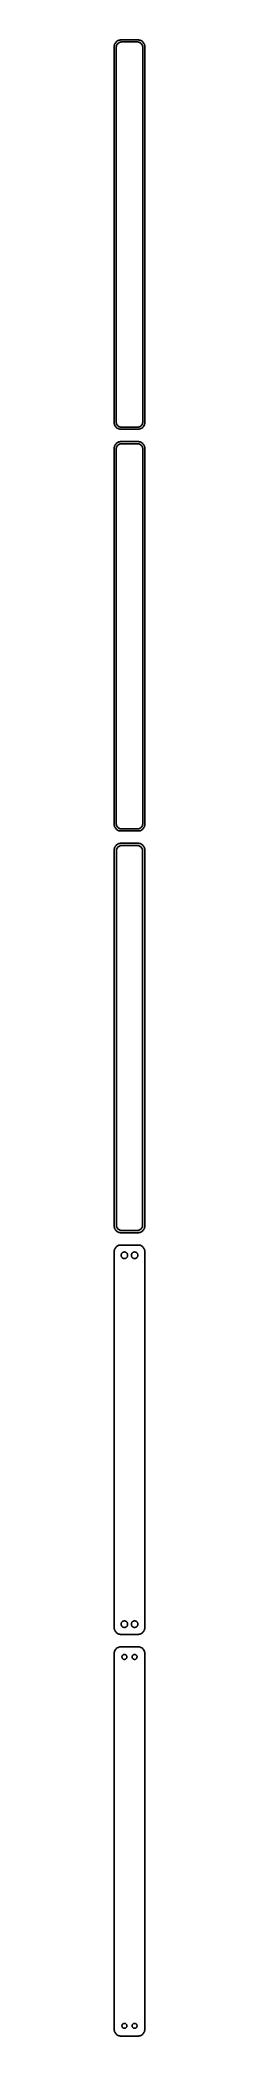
# Model space of a CAD drawing. Header units: metres. Extents: x -11 to 11, y 1034 to 2494.
import ezdxf

# ---------------------------------------------------------------- set-up
doc = ezdxf.new("R2010")
doc.units = ezdxf.units.M

msp = doc.modelspace()

# ---------------------------------------------------------------- linework, layer by layer
for p, q in [((-11.2106, 2490.13), (-11.25, 2489.5)), ((-11.25, 2489.5), (-11.25, 2214.5)), ((-11.0929, 2490.74), (-11.2106, 2490.13)), ((-10.8989, 2491.34), (-11.0929, 2490.74)), ((-10.6315, 2491.91), (-10.8989, 2491.34)), ((-10.2951, 2492.44), (-10.6315, 2491.91)), ((-9.89484, 2492.92), (-10.2951, 2492.44)), ((-9.43712, 2493.35), (-9.89484, 2492.92)), ((-9.75, 2489), (-9.71844, 2489.5)), ((-9.75, 2215), (-9.75, 2489)), ((-9.71844, 2489.5), (-9.62433, 2489.99)), ((-9.62433, 2489.99), (-9.4691, 2490.47)), ((-9.4691, 2490.47), (-9.25522, 2490.93)), ((-8.92912, 2493.72), (-9.43712, 2493.35)), ((-9.25522, 2490.93), (-8.98605, 2491.35)), ((-8.98605, 2491.35), (-8.66586, 2491.74)), ((-8.37889, 2494.02), (-8.92912, 2493.72)), ((-8.66586, 2491.74), (-8.29968, 2492.08)), ((-7.79507, 2494.26), (-8.37889, 2494.02)), ((-8.29968, 2492.08), (-7.8933, 2492.38)), ((-7.8933, 2492.38), (-7.45311, 2492.62)), ((-7.1869, 2494.41), (-7.79507, 2494.26)), ((-7.45311, 2492.62), (-6.98605, 2492.8)), ((-6.56395, 2494.49), (-7.1869, 2494.41)), ((-6.98605, 2492.8), (-6.49951, 2492.93)), ((6.56395, 2494.49), (-6.56395, 2494.49)), ((-6.49951, 2492.93), (-6.00116, 2492.99)), ((-6.00116, 2492.99), (6.00116, 2492.99)), ((6.00116, 2492.99), (6.49951, 2492.93)), ((6.49951, 2492.93), (6.98605, 2492.8)), ((7.1869, 2494.41), (6.56395, 2494.49)), ((6.98605, 2492.8), (7.45311, 2492.62)), ((7.79507, 2494.26), (7.1869, 2494.41)), ((7.45311, 2492.62), (7.8933, 2492.38)), ((8.37889, 2494.02), (7.79507, 2494.26)), ((7.8933, 2492.38), (8.29968, 2492.08)), ((8.29968, 2492.08), (8.66586, 2491.74)), ((8.92912, 2493.72), (8.37889, 2494.02)), ((8.66586, 2491.74), (8.98605, 2491.35)), ((9.43712, 2493.35), (8.92912, 2493.72)), ((8.98605, 2491.35), (9.25522, 2490.93)), ((9.25522, 2490.93), (9.4691, 2490.47)), ((9.89484, 2492.92), (9.43712, 2493.35)), ((9.4691, 2490.47), (9.62433, 2489.99)), ((9.62433, 2489.99), (9.71844, 2489.5)), ((9.71844, 2489.5), (9.75, 2489)), ((9.75, 2489), (9.75, 2215)), ((10.2951, 2492.44), (9.89484, 2492.92)), ((10.6315, 2491.91), (10.2951, 2492.44)), ((10.8989, 2491.34), (10.6315, 2491.91)), ((11.0929, 2490.74), (10.8989, 2491.34)), ((11.2106, 2490.13), (11.0929, 2490.74)), ((11.25, 2489.5), (11.2106, 2490.13)), ((11.25, 2214.5), (11.25, 2489.5)), ((-11.25, 2214.5), (-11.2106, 2213.87)), ((-11.2106, 2213.87), (-11.0929, 2213.26)), ((-11.0929, 2213.26), (-10.8989, 2212.66)), ((-10.8989, 2212.66), (-10.6315, 2212.09)), ((-10.6315, 2212.09), (-10.2951, 2211.56)), ((-10.2951, 2211.56), (-9.89484, 2211.08)), ((-9.89484, 2211.08), (-9.43712, 2210.65)), ((-9.71844, 2214.5), (-9.75, 2215)), ((-9.62433, 2214.01), (-9.71844, 2214.5)), ((-9.4691, 2213.53), (-9.62433, 2214.01)), ((-9.25522, 2213.07), (-9.4691, 2213.53)), ((-9.43712, 2210.65), (-8.92912, 2210.28)), ((-8.98605, 2212.65), (-9.25522, 2213.07)), ((-8.66586, 2212.26), (-8.98605, 2212.65)), ((-8.92912, 2210.28), (-8.37889, 2209.98)), ((-8.29968, 2211.92), (-8.66586, 2212.26)), ((-8.37889, 2209.98), (-7.79507, 2209.74)), ((-7.8933, 2211.62), (-8.29968, 2211.92)), ((-7.45311, 2211.38), (-7.8933, 2211.62)), ((-7.79507, 2209.74), (-7.1869, 2209.59)), ((-6.98605, 2211.2), (-7.45311, 2211.38)), ((-7.1869, 2209.59), (-6.56395, 2209.51)), ((-6.49951, 2211.07), (-6.98605, 2211.2)), ((-6.56395, 2209.51), (6.56395, 2209.51)), ((-6.00116, 2211.01), (-6.49951, 2211.07)), ((6.00116, 2211.01), (-6.00116, 2211.01)), ((6.49951, 2211.07), (6.00116, 2211.01)), ((6.98605, 2211.2), (6.49951, 2211.07)), ((6.56395, 2209.51), (7.1869, 2209.59)), ((7.45311, 2211.38), (6.98605, 2211.2)), ((7.1869, 2209.59), (7.79507, 2209.74)), ((7.8933, 2211.62), (7.45311, 2211.38)), ((7.79507, 2209.74), (8.37889, 2209.98)), ((8.29968, 2211.92), (7.8933, 2211.62)), ((8.66586, 2212.26), (8.29968, 2211.92)), ((8.37889, 2209.98), (8.92912, 2210.28)), ((8.98605, 2212.65), (8.66586, 2212.26)), ((8.92912, 2210.28), (9.43712, 2210.65)), ((9.25522, 2213.07), (8.98605, 2212.65)), ((9.4691, 2213.53), (9.25522, 2213.07)), ((9.43712, 2210.65), (9.89484, 2211.08)), ((9.62433, 2214.01), (9.4691, 2213.53)), ((9.71844, 2214.5), (9.62433, 2214.01)), ((9.75, 2215), (9.71844, 2214.5)), ((9.89484, 2211.08), (10.2951, 2211.56)), ((10.2951, 2211.56), (10.6315, 2212.09)), ((10.6315, 2212.09), (10.8989, 2212.66)), ((10.8989, 2212.66), (11.0929, 2213.26)), ((11.0929, 2213.26), (11.2106, 2213.87)), ((11.2106, 2213.87), (11.25, 2214.5)), ((-11.2106, 2196.13), (-11.25, 2195.5)), ((-11.25, 2195.5), (-11.25, 1920.5)), ((-11.0929, 2196.74), (-11.2106, 2196.13)), ((-10.8989, 2197.34), (-11.0929, 2196.74)), ((-10.6315, 2197.91), (-10.8989, 2197.34)), ((-10.2951, 2198.44), (-10.6315, 2197.91)), ((-9.89484, 2198.92), (-10.2951, 2198.44)), ((-9.43712, 2199.35), (-9.89484, 2198.92)), ((-9.75, 2195), (-9.71844, 2195.5)), ((-9.75, 1921), (-9.75, 2195)), ((-9.71844, 2195.5), (-9.62433, 2195.99)), ((-9.62433, 2195.99), (-9.4691, 2196.47)), ((-9.4691, 2196.47), (-9.25522, 2196.93)), ((-8.92912, 2199.72), (-9.43712, 2199.35)), ((-9.25522, 2196.93), (-8.98605, 2197.35)), ((-8.98605, 2197.35), (-8.66586, 2197.74)), ((-8.37889, 2200.02), (-8.92912, 2199.72)), ((-8.66586, 2197.74), (-8.29968, 2198.08)), ((-7.79507, 2200.26), (-8.37889, 2200.02)), ((-8.29968, 2198.08), (-7.8933, 2198.38)), ((-7.8933, 2198.38), (-7.45311, 2198.62)), ((-7.1869, 2200.41), (-7.79507, 2200.26)), ((-7.45311, 2198.62), (-6.98605, 2198.8)), ((-6.56395, 2200.49), (-7.1869, 2200.41)), ((-6.98605, 2198.8), (-6.49951, 2198.93)), ((6.56395, 2200.49), (-6.56395, 2200.49)), ((-6.49951, 2198.93), (-6.00116, 2198.99)), ((-6.00116, 2198.99), (6.00116, 2198.99)), ((6.00116, 2198.99), (6.49951, 2198.93)), ((6.49951, 2198.93), (6.98605, 2198.8)), ((7.1869, 2200.41), (6.56395, 2200.49)), ((6.98605, 2198.8), (7.45311, 2198.62)), ((7.79507, 2200.26), (7.1869, 2200.41)), ((7.45311, 2198.62), (7.8933, 2198.38)), ((8.37889, 2200.02), (7.79507, 2200.26)), ((7.8933, 2198.38), (8.29968, 2198.08)), ((8.29968, 2198.08), (8.66586, 2197.74)), ((8.92912, 2199.72), (8.37889, 2200.02)), ((8.66586, 2197.74), (8.98605, 2197.35)), ((9.43712, 2199.35), (8.92912, 2199.72)), ((8.98605, 2197.35), (9.25522, 2196.93)), ((9.25522, 2196.93), (9.4691, 2196.47)), ((9.89484, 2198.92), (9.43712, 2199.35)), ((9.4691, 2196.47), (9.62433, 2195.99)), ((9.62433, 2195.99), (9.71844, 2195.5)), ((9.71844, 2195.5), (9.75, 2195)), ((9.75, 2195), (9.75, 1921)), ((10.2951, 2198.44), (9.89484, 2198.92)), ((10.6315, 2197.91), (10.2951, 2198.44)), ((10.8989, 2197.34), (10.6315, 2197.91)), ((11.0929, 2196.74), (10.8989, 2197.34)), ((11.2106, 2196.13), (11.0929, 2196.74)), ((11.25, 2195.5), (11.2106, 2196.13)), ((11.25, 1920.5), (11.25, 2195.5)), ((-11.25, 1920.5), (-11.2106, 1919.87)), ((-11.2106, 1919.87), (-11.0929, 1919.26)), ((-11.0929, 1919.26), (-10.8989, 1918.66)), ((-10.8989, 1918.66), (-10.6315, 1918.09)), ((-10.6315, 1918.09), (-10.2951, 1917.56)), ((-10.2951, 1917.56), (-9.89484, 1917.08)), ((-9.89484, 1917.08), (-9.43712, 1916.65)), ((-9.71844, 1920.5), (-9.75, 1921)), ((-9.62433, 1920.01), (-9.71844, 1920.5)), ((-9.4691, 1919.53), (-9.62433, 1920.01)), ((-9.25522, 1919.07), (-9.4691, 1919.53)), ((-9.43712, 1916.65), (-8.92912, 1916.28)), ((-8.98605, 1918.65), (-9.25522, 1919.07)), ((-8.66586, 1918.26), (-8.98605, 1918.65)), ((-8.92912, 1916.28), (-8.37889, 1915.98)), ((-8.29968, 1917.92), (-8.66586, 1918.26)), ((-8.37889, 1915.98), (-7.79507, 1915.74)), ((-7.8933, 1917.62), (-8.29968, 1917.92)), ((-7.45311, 1917.38), (-7.8933, 1917.62)), ((-7.79507, 1915.74), (-7.1869, 1915.59)), ((-6.98605, 1917.2), (-7.45311, 1917.38)), ((-7.1869, 1915.59), (-6.56395, 1915.51)), ((-6.49951, 1917.07), (-6.98605, 1917.2)), ((-6.56395, 1915.51), (6.56395, 1915.51)), ((-6.00116, 1917.01), (-6.49951, 1917.07)), ((6.00116, 1917.01), (-6.00116, 1917.01)), ((6.49951, 1917.07), (6.00116, 1917.01)), ((6.98605, 1917.2), (6.49951, 1917.07)), ((6.56395, 1915.51), (7.1869, 1915.59)), ((7.45311, 1917.38), (6.98605, 1917.2)), ((7.1869, 1915.59), (7.79507, 1915.74)), ((7.8933, 1917.62), (7.45311, 1917.38)), ((7.79507, 1915.74), (8.37889, 1915.98)), ((8.29968, 1917.92), (7.8933, 1917.62)), ((8.66586, 1918.26), (8.29968, 1917.92)), ((8.37889, 1915.98), (8.92912, 1916.28)), ((8.98605, 1918.65), (8.66586, 1918.26)), ((8.92912, 1916.28), (9.43712, 1916.65)), ((9.25522, 1919.07), (8.98605, 1918.65)), ((9.4691, 1919.53), (9.25522, 1919.07)), ((9.43712, 1916.65), (9.89484, 1917.08)), ((9.62433, 1920.01), (9.4691, 1919.53)), ((9.71844, 1920.5), (9.62433, 1920.01)), ((9.75, 1921), (9.71844, 1920.5)), ((9.89484, 1917.08), (10.2951, 1917.56)), ((10.2951, 1917.56), (10.6315, 1918.09)), ((10.6315, 1918.09), (10.8989, 1918.66)), ((10.8989, 1918.66), (11.0929, 1919.26)), ((11.0929, 1919.26), (11.2106, 1919.87)), ((11.2106, 1919.87), (11.25, 1920.5)), ((-11.2106, 1902.13), (-11.25, 1901.5)), ((-11.25, 1901.5), (-11.25, 1626.5)), ((-11.0929, 1902.74), (-11.2106, 1902.13)), ((-10.8989, 1903.34), (-11.0929, 1902.74)), ((-10.6315, 1903.91), (-10.8989, 1903.34)), ((-10.2951, 1904.44), (-10.6315, 1903.91)), ((-9.89484, 1904.92), (-10.2951, 1904.44)), ((-9.43712, 1905.35), (-9.89484, 1904.92)), ((-9.62262, 1901), (-9.59209, 1901.49)), ((-9.62262, 1627), (-9.62262, 1901)), ((-9.59209, 1901.49), (-9.50096, 1901.96)), ((-9.50096, 1901.96), (-9.35068, 1902.43)), ((-8.92912, 1905.72), (-9.43712, 1905.35)), ((-9.35068, 1902.43), (-9.1436, 1902.87)), ((-9.1436, 1902.87), (-8.88301, 1903.28)), ((-8.37889, 1906.02), (-8.92912, 1905.72)), ((-8.88301, 1903.28), (-8.57301, 1903.65)), ((-8.57301, 1903.65), (-8.21851, 1903.98)), ((-7.79507, 1906.26), (-8.37889, 1906.02)), ((-8.21851, 1903.98), (-7.82506, 1904.27)), ((-7.82506, 1904.27), (-7.39888, 1904.5)), ((-7.1869, 1906.41), (-7.79507, 1906.26)), ((-7.39888, 1904.5), (-6.9467, 1904.68)), ((-6.56395, 1906.49), (-7.1869, 1906.41)), ((-6.9467, 1904.68), (-6.47565, 1904.8)), ((6.56395, 1906.49), (-6.56395, 1906.49)), ((-6.47565, 1904.8), (-5.99316, 1904.86)), ((-5.99316, 1904.86), (5.99316, 1904.86)), ((5.99316, 1904.86), (6.47565, 1904.8)), ((6.47565, 1904.8), (6.9467, 1904.68)), ((7.1869, 1906.41), (6.56395, 1906.49)), ((6.9467, 1904.68), (7.39888, 1904.5)), ((7.79507, 1906.26), (7.1869, 1906.41)), ((7.39888, 1904.5), (7.82506, 1904.27)), ((8.37889, 1906.02), (7.79507, 1906.26)), ((7.82506, 1904.27), (8.21851, 1903.98)), ((8.21851, 1903.98), (8.57301, 1903.65)), ((8.92912, 1905.72), (8.37889, 1906.02)), ((8.57301, 1903.65), (8.88301, 1903.28)), ((8.88301, 1903.28), (9.1436, 1902.87)), ((9.43712, 1905.35), (8.92912, 1905.72)), ((9.1436, 1902.87), (9.35068, 1902.43)), ((9.35068, 1902.43), (9.50096, 1901.96)), ((9.89484, 1904.92), (9.43712, 1905.35)), ((9.50096, 1901.96), (9.59209, 1901.49)), ((9.59209, 1901.49), (9.62262, 1901)), ((9.62262, 1901), (9.62262, 1627)), ((10.2951, 1904.44), (9.89484, 1904.92)), ((10.6315, 1903.91), (10.2951, 1904.44)), ((10.8989, 1903.34), (10.6315, 1903.91)), ((11.0929, 1902.74), (10.8989, 1903.34)), ((11.2106, 1902.13), (11.0929, 1902.74)), ((11.25, 1901.5), (11.2106, 1902.13)), ((11.25, 1626.5), (11.25, 1901.5)), ((-11.25, 1626.5), (-11.2106, 1625.87)), ((-11.2106, 1625.87), (-11.0929, 1625.26)), ((-11.0929, 1625.26), (-10.8989, 1624.66)), ((-10.8989, 1624.66), (-10.6315, 1624.09)), ((-10.6315, 1624.09), (-10.2951, 1623.56)), ((-10.2951, 1623.56), (-9.89484, 1623.08)), ((-9.89484, 1623.08), (-9.43712, 1622.65)), ((-9.59209, 1626.51), (-9.62262, 1627)), ((-9.50096, 1626.04), (-9.59209, 1626.51)), ((-9.35068, 1625.57), (-9.50096, 1626.04)), ((-9.43712, 1622.65), (-8.92912, 1622.28)), ((-9.1436, 1625.13), (-9.35068, 1625.57)), ((-8.88301, 1624.72), (-9.1436, 1625.13)), ((-8.92912, 1622.28), (-8.37889, 1621.98)), ((-8.57301, 1624.35), (-8.88301, 1624.72)), ((-8.21851, 1624.02), (-8.57301, 1624.35)), ((-8.37889, 1621.98), (-7.79507, 1621.74)), ((-7.82506, 1623.73), (-8.21851, 1624.02)), ((-7.39888, 1623.5), (-7.82506, 1623.73)), ((-7.79507, 1621.74), (-7.1869, 1621.59)), ((-6.9467, 1623.32), (-7.39888, 1623.5)), ((-6.47565, 1623.2), (-6.9467, 1623.32)), ((-5.99316, 1623.14), (-6.47565, 1623.2)), ((5.99316, 1623.14), (-5.99316, 1623.14)), ((6.47565, 1623.2), (5.99316, 1623.14)), ((6.9467, 1623.32), (6.47565, 1623.2)), ((7.39888, 1623.5), (6.9467, 1623.32)), ((7.1869, 1621.59), (7.79507, 1621.74)), ((7.82506, 1623.73), (7.39888, 1623.5)), ((7.79507, 1621.74), (8.37889, 1621.98)), ((8.21851, 1624.02), (7.82506, 1623.73)), ((8.57301, 1624.35), (8.21851, 1624.02)), ((8.37889, 1621.98), (8.92912, 1622.28)), ((8.88301, 1624.72), (8.57301, 1624.35)), ((9.1436, 1625.13), (8.88301, 1624.72)), ((8.92912, 1622.28), (9.43712, 1622.65)), ((9.35068, 1625.57), (9.1436, 1625.13)), ((9.50096, 1626.04), (9.35068, 1625.57)), ((9.43712, 1622.65), (9.89484, 1623.08)), ((9.59209, 1626.51), (9.50096, 1626.04)), ((9.62262, 1627), (9.59209, 1626.51)), ((9.89484, 1623.08), (10.2951, 1623.56)), ((10.2951, 1623.56), (10.6315, 1624.09)), ((10.6315, 1624.09), (10.8989, 1624.66)), ((10.8989, 1624.66), (11.0929, 1625.26)), ((11.0929, 1625.26), (11.2106, 1625.87)), ((11.2106, 1625.87), (11.25, 1626.5)), ((-11.2106, 1608.13), (-11.25, 1607.5)), ((-11.25, 1607.5), (-11.25, 1332.5)), ((-11.0929, 1608.74), (-11.2106, 1608.13)), ((-10.8989, 1609.34), (-11.0929, 1608.74)), ((-10.6315, 1609.91), (-10.8989, 1609.34)), ((-10.2951, 1610.44), (-10.6315, 1609.91)), ((-9.89484, 1610.92), (-10.2951, 1610.44)), ((-9.43712, 1611.35), (-9.89484, 1610.92)), ((-8.92912, 1611.72), (-9.43712, 1611.35)), ((-8.37889, 1612.02), (-8.92912, 1611.72)), ((-7.79507, 1612.26), (-8.37889, 1612.02)), ((-7.1869, 1612.41), (-7.79507, 1612.26)), ((-7.1869, 1621.59), (-6.56395, 1621.51)), ((-6.56395, 1612.49), (-7.1869, 1612.41)), ((-6.56395, 1621.51), (6.56395, 1621.51)), ((6.56395, 1612.49), (-6.56395, 1612.49)), ((-5.03598, 1607.03), (-4.77187, 1607.17)), ((-4.77187, 1607.17), (-4.49164, 1607.28)), ((-4.49164, 1607.28), (-4.19971, 1607.36)), ((-4.19971, 1607.36), (-3.9007, 1607.4)), ((-3.9007, 1607.4), (-3.59929, 1607.4)), ((-3.59929, 1607.4), (-3.30028, 1607.36)), ((-3.30028, 1607.36), (-3.00835, 1607.28)), ((-3.00835, 1607.28), (-2.72812, 1607.17)), ((-2.72812, 1607.17), (-2.464, 1607.03)), ((2.464, 1607.03), (2.72812, 1607.17)), ((2.72812, 1607.17), (3.00835, 1607.28)), ((3.00835, 1607.28), (3.30028, 1607.36)), ((3.30028, 1607.36), (3.59929, 1607.4)), ((3.59929, 1607.4), (3.9007, 1607.4)), ((3.9007, 1607.4), (4.19971, 1607.36)), ((4.19971, 1607.36), (4.49164, 1607.28)), ((4.49164, 1607.28), (4.77187, 1607.17)), ((4.77187, 1607.17), (5.03598, 1607.03)), ((6.56395, 1621.51), (7.1869, 1621.59)), ((7.1869, 1612.41), (6.56395, 1612.49)), ((7.79507, 1612.26), (7.1869, 1612.41)), ((8.37889, 1612.02), (7.79507, 1612.26)), ((8.92912, 1611.72), (8.37889, 1612.02)), ((9.43712, 1611.35), (8.92912, 1611.72)), ((9.89484, 1610.92), (9.43712, 1611.35)), ((10.2951, 1610.44), (9.89484, 1610.92)), ((10.6315, 1609.91), (10.2951, 1610.44)), ((10.8989, 1609.34), (10.6315, 1609.91)), ((11.0929, 1608.74), (10.8989, 1609.34)), ((11.2106, 1608.13), (11.0929, 1608.74)), ((11.25, 1607.5), (11.2106, 1608.13)), ((11.25, 1332.5), (11.25, 1607.5)), ((-6.14999, 1605), (-6.13107, 1605.3)), ((-6.13107, 1604.7), (-6.14999, 1605)), ((-6.13107, 1605.3), (-6.07458, 1605.6)), ((-6.07458, 1604.4), (-6.13107, 1604.7)), ((-6.07458, 1605.6), (-5.98146, 1605.88)), ((-5.98146, 1604.12), (-6.07458, 1604.4)), ((-5.98146, 1605.88), (-5.85313, 1606.16)), ((-5.85313, 1603.84), (-5.98146, 1604.12)), ((-5.85313, 1606.16), (-5.69164, 1606.41)), ((-5.69164, 1603.59), (-5.85313, 1603.84)), ((-5.69164, 1606.41), (-5.49951, 1606.64)), ((-5.49951, 1603.36), (-5.69164, 1603.59)), ((-5.49951, 1606.64), (-5.27982, 1606.85)), ((-5.27982, 1603.15), (-5.49951, 1603.36)), ((-5.27982, 1606.85), (-5.03598, 1607.03)), ((-5.03598, 1602.97), (-5.27982, 1603.15)), ((-4.77187, 1602.83), (-5.03598, 1602.97)), ((-4.49164, 1602.72), (-4.77187, 1602.83)), ((-4.19971, 1602.64), (-4.49164, 1602.72)), ((-3.9007, 1602.6), (-4.19971, 1602.64)), ((-3.59929, 1602.6), (-3.9007, 1602.6)), ((-3.30028, 1602.64), (-3.59929, 1602.6)), ((-3.00835, 1602.72), (-3.30028, 1602.64)), ((-2.72812, 1602.83), (-3.00835, 1602.72)), ((-2.464, 1602.97), (-2.72812, 1602.83)), ((-2.464, 1607.03), (-2.22017, 1606.85)), ((-2.22017, 1603.15), (-2.464, 1602.97)), ((-2.22017, 1606.85), (-2.00047, 1606.64)), ((-2.00047, 1603.36), (-2.22017, 1603.15)), ((-2.00047, 1606.64), (-1.80835, 1606.41)), ((-1.80835, 1603.59), (-2.00047, 1603.36)), ((-1.80835, 1606.41), (-1.64685, 1606.16)), ((-1.64685, 1603.84), (-1.80835, 1603.59)), ((-1.64685, 1606.16), (-1.51852, 1605.88)), ((-1.51852, 1604.12), (-1.64685, 1603.84)), ((-1.51852, 1605.88), (-1.4254, 1605.6)), ((-1.4254, 1604.4), (-1.51852, 1604.12)), ((-1.4254, 1605.6), (-1.36891, 1605.3)), ((-1.36891, 1604.7), (-1.4254, 1604.4)), ((-1.36891, 1605.3), (-1.34999, 1605)), ((-1.34999, 1605), (-1.36891, 1604.7)), ((1.34999, 1605), (1.36891, 1605.3)), ((1.36891, 1604.7), (1.34999, 1605)), ((1.36891, 1605.3), (1.4254, 1605.6)), ((1.4254, 1604.4), (1.36891, 1604.7)), ((1.4254, 1605.6), (1.51852, 1605.88)), ((1.51852, 1604.12), (1.4254, 1604.4)), ((1.51852, 1605.88), (1.64685, 1606.16)), ((1.64685, 1603.84), (1.51852, 1604.12)), ((1.64685, 1606.16), (1.80835, 1606.41)), ((1.80835, 1603.59), (1.64685, 1603.84)), ((1.80835, 1606.41), (2.00047, 1606.64)), ((2.00047, 1603.36), (1.80835, 1603.59)), ((2.00047, 1606.64), (2.22017, 1606.85)), ((2.22017, 1603.15), (2.00047, 1603.36)), ((2.22017, 1606.85), (2.464, 1607.03)), ((2.464, 1602.97), (2.22017, 1603.15)), ((2.72812, 1602.83), (2.464, 1602.97)), ((3.00835, 1602.72), (2.72812, 1602.83)), ((3.30028, 1602.64), (3.00835, 1602.72)), ((3.59929, 1602.6), (3.30028, 1602.64)), ((3.9007, 1602.6), (3.59929, 1602.6)), ((4.19971, 1602.64), (3.9007, 1602.6)), ((4.49164, 1602.72), (4.19971, 1602.64)), ((4.77187, 1602.83), (4.49164, 1602.72)), ((5.03598, 1602.97), (4.77187, 1602.83)), ((5.03598, 1607.03), (5.27982, 1606.85)), ((5.27982, 1603.15), (5.03598, 1602.97)), ((5.27982, 1606.85), (5.49951, 1606.64)), ((5.49951, 1603.36), (5.27982, 1603.15)), ((5.49951, 1606.64), (5.69164, 1606.41)), ((5.69164, 1603.59), (5.49951, 1603.36)), ((5.69164, 1606.41), (5.85313, 1606.16)), ((5.85313, 1603.84), (5.69164, 1603.59)), ((5.85313, 1606.16), (5.98146, 1605.88)), ((5.98146, 1604.12), (5.85313, 1603.84)), ((5.98146, 1605.88), (6.07458, 1605.6)), ((6.07458, 1604.4), (5.98146, 1604.12)), ((6.07458, 1605.6), (6.13107, 1605.3)), ((6.13107, 1604.7), (6.07458, 1604.4)), ((6.13107, 1605.3), (6.14999, 1605)), ((6.14999, 1605), (6.13107, 1604.7)), ((-11.25, 1332.5), (-11.2106, 1331.87)), ((-11.2106, 1331.87), (-11.0929, 1331.26)), ((-11.0929, 1331.26), (-10.8989, 1330.66)), ((-10.8989, 1330.66), (-10.6315, 1330.09)), ((-10.6315, 1330.09), (-10.2951, 1329.56)), ((-10.2951, 1329.56), (-9.89484, 1329.08)), ((-6.14999, 1335), (-6.13107, 1335.3)), ((-6.13107, 1334.7), (-6.14999, 1335)), ((-6.13107, 1335.3), (-6.07458, 1335.6)), ((-6.07458, 1334.4), (-6.13107, 1334.7)), ((-6.07458, 1335.6), (-5.98146, 1335.88)), ((-5.98146, 1334.12), (-6.07458, 1334.4)), ((-5.98146, 1335.88), (-5.85313, 1336.16)), ((-5.85313, 1333.84), (-5.98146, 1334.12)), ((-5.85313, 1336.16), (-5.69164, 1336.41)), ((-5.69164, 1333.59), (-5.85313, 1333.84)), ((-5.69164, 1336.41), (-5.49951, 1336.64)), ((-5.49951, 1333.36), (-5.69164, 1333.59)), ((-5.49951, 1336.64), (-5.27982, 1336.85)), ((-5.27982, 1333.15), (-5.49951, 1333.36)), ((-5.27982, 1336.85), (-5.03598, 1337.03)), ((-5.03598, 1332.97), (-5.27982, 1333.15)), ((-5.03598, 1337.03), (-4.77187, 1337.17)), ((-4.77187, 1332.83), (-5.03598, 1332.97)), ((-4.77187, 1337.17), (-4.49164, 1337.28)), ((-4.49164, 1332.72), (-4.77187, 1332.83)), ((-4.49164, 1337.28), (-4.19971, 1337.36)), ((-4.19971, 1332.64), (-4.49164, 1332.72)), ((-4.19971, 1337.36), (-3.9007, 1337.4)), ((-3.9007, 1332.6), (-4.19971, 1332.64)), ((-3.9007, 1337.4), (-3.59929, 1337.4)), ((-3.59929, 1332.6), (-3.9007, 1332.6)), ((-3.59929, 1337.4), (-3.30028, 1337.36)), ((-3.30028, 1332.64), (-3.59929, 1332.6)), ((-3.30028, 1337.36), (-3.00835, 1337.28)), ((-3.00835, 1332.72), (-3.30028, 1332.64)), ((-3.00835, 1337.28), (-2.72812, 1337.17)), ((-2.72812, 1332.83), (-3.00835, 1332.72)), ((-2.72812, 1337.17), (-2.464, 1337.03)), ((-2.464, 1332.97), (-2.72812, 1332.83)), ((-2.464, 1337.03), (-2.22017, 1336.85)), ((-2.22017, 1333.15), (-2.464, 1332.97)), ((-2.22017, 1336.85), (-2.00047, 1336.64)), ((-2.00047, 1333.36), (-2.22017, 1333.15)), ((-2.00047, 1336.64), (-1.80835, 1336.41)), ((-1.80835, 1333.59), (-2.00047, 1333.36)), ((-1.80835, 1336.41), (-1.64685, 1336.16)), ((-1.64685, 1333.84), (-1.80835, 1333.59)), ((-1.64685, 1336.16), (-1.51852, 1335.88)), ((-1.51852, 1334.12), (-1.64685, 1333.84)), ((-1.51852, 1335.88), (-1.4254, 1335.6)), ((-1.4254, 1334.4), (-1.51852, 1334.12)), ((-1.4254, 1335.6), (-1.36891, 1335.3)), ((-1.36891, 1334.7), (-1.4254, 1334.4)), ((-1.36891, 1335.3), (-1.34999, 1335)), ((-1.34999, 1335), (-1.36891, 1334.7)), ((1.34999, 1335), (1.36891, 1335.3)), ((1.36891, 1334.7), (1.34999, 1335)), ((1.36891, 1335.3), (1.4254, 1335.6)), ((1.4254, 1334.4), (1.36891, 1334.7)), ((1.4254, 1335.6), (1.51852, 1335.88)), ((1.51852, 1334.12), (1.4254, 1334.4)), ((1.51852, 1335.88), (1.64685, 1336.16)), ((1.64685, 1333.84), (1.51852, 1334.12)), ((1.64685, 1336.16), (1.80835, 1336.41)), ((1.80835, 1333.59), (1.64685, 1333.84)), ((1.80835, 1336.41), (2.00047, 1336.64)), ((2.00047, 1333.36), (1.80835, 1333.59)), ((2.00047, 1336.64), (2.22017, 1336.85)), ((2.22017, 1333.15), (2.00047, 1333.36)), ((2.22017, 1336.85), (2.464, 1337.03)), ((2.464, 1332.97), (2.22017, 1333.15)), ((2.464, 1337.03), (2.72812, 1337.17)), ((2.72812, 1332.83), (2.464, 1332.97)), ((2.72812, 1337.17), (3.00835, 1337.28)), ((3.00835, 1332.72), (2.72812, 1332.83)), ((3.00835, 1337.28), (3.30028, 1337.36)), ((3.30028, 1332.64), (3.00835, 1332.72)), ((3.30028, 1337.36), (3.59929, 1337.4)), ((3.59929, 1332.6), (3.30028, 1332.64)), ((3.59929, 1337.4), (3.9007, 1337.4)), ((3.9007, 1332.6), (3.59929, 1332.6)), ((3.9007, 1337.4), (4.19971, 1337.36)), ((4.19971, 1332.64), (3.9007, 1332.6)), ((4.19971, 1337.36), (4.49164, 1337.28)), ((4.49164, 1332.72), (4.19971, 1332.64)), ((4.49164, 1337.28), (4.77187, 1337.17)), ((4.77187, 1332.83), (4.49164, 1332.72)), ((4.77187, 1337.17), (5.03598, 1337.03)), ((5.03598, 1332.97), (4.77187, 1332.83)), ((5.03598, 1337.03), (5.27982, 1336.85)), ((5.27982, 1333.15), (5.03598, 1332.97)), ((5.27982, 1336.85), (5.49951, 1336.64)), ((5.49951, 1333.36), (5.27982, 1333.15)), ((5.49951, 1336.64), (5.69164, 1336.41)), ((5.69164, 1333.59), (5.49951, 1333.36)), ((5.69164, 1336.41), (5.85313, 1336.16)), ((5.85313, 1333.84), (5.69164, 1333.59)), ((5.85313, 1336.16), (5.98146, 1335.88)), ((5.98146, 1334.12), (5.85313, 1333.84)), ((5.98146, 1335.88), (6.07458, 1335.6)), ((6.07458, 1334.4), (5.98146, 1334.12)), ((6.07458, 1335.6), (6.13107, 1335.3)), ((6.13107, 1334.7), (6.07458, 1334.4)), ((6.13107, 1335.3), (6.14999, 1335)), ((6.14999, 1335), (6.13107, 1334.7)), ((9.89484, 1329.08), (10.2951, 1329.56)), ((10.2951, 1329.56), (10.6315, 1330.09)), ((10.6315, 1330.09), (10.8989, 1330.66)), ((10.8989, 1330.66), (11.0929, 1331.26)), ((11.0929, 1331.26), (11.2106, 1331.87)), ((11.2106, 1331.87), (11.25, 1332.5)), ((-10.8989, 1315.34), (-11.0929, 1314.74)), ((-10.6315, 1315.91), (-10.8989, 1315.34)), ((-10.2951, 1316.44), (-10.6315, 1315.91)), ((-9.89484, 1316.92), (-10.2951, 1316.44)), ((-9.89484, 1329.08), (-9.43712, 1328.65)), ((-9.43712, 1317.35), (-9.89484, 1316.92)), ((-9.43712, 1328.65), (-8.92912, 1328.28)), ((-8.92912, 1317.72), (-9.43712, 1317.35)), ((-8.92912, 1328.28), (-8.37889, 1327.98)), ((-8.37889, 1318.02), (-8.92912, 1317.72)), ((-8.37889, 1327.98), (-7.79507, 1327.74)), ((-7.79507, 1318.26), (-8.37889, 1318.02)), ((-7.79507, 1327.74), (-7.1869, 1327.59)), ((-7.1869, 1318.41), (-7.79507, 1318.26)), ((-7.1869, 1327.59), (-6.56395, 1327.51)), ((-6.56395, 1318.49), (-7.1869, 1318.41)), ((-6.56395, 1327.51), (6.56395, 1327.51)), ((6.56395, 1318.49), (-6.56395, 1318.49)), ((6.56395, 1327.51), (7.1869, 1327.59)), ((7.1869, 1318.41), (6.56395, 1318.49)), ((7.1869, 1327.59), (7.79507, 1327.74)), ((7.79507, 1318.26), (7.1869, 1318.41)), ((7.79507, 1327.74), (8.37889, 1327.98)), ((8.37889, 1318.02), (7.79507, 1318.26)), ((8.37889, 1327.98), (8.92912, 1328.28)), ((8.92912, 1317.72), (8.37889, 1318.02)), ((8.92912, 1328.28), (9.43712, 1328.65)), ((9.43712, 1317.35), (8.92912, 1317.72)), ((9.43712, 1328.65), (9.89484, 1329.08)), ((9.89484, 1316.92), (9.43712, 1317.35)), ((10.2951, 1316.44), (9.89484, 1316.92)), ((10.6315, 1315.91), (10.2951, 1316.44)), ((10.8989, 1315.34), (10.6315, 1315.91)), ((11.0929, 1314.74), (10.8989, 1315.34)), ((-11.2106, 1314.13), (-11.25, 1313.5)), ((-11.25, 1313.5), (-11.25, 1038.5)), ((-11.0929, 1314.74), (-11.2106, 1314.13)), ((-5.54999, 1311), (-5.5358, 1311.23)), ((-5.5358, 1310.77), (-5.54999, 1311)), ((-5.5358, 1311.23), (-5.49344, 1311.45)), ((-5.49344, 1310.55), (-5.5358, 1310.77)), ((-5.49344, 1311.45), (-5.42358, 1311.66)), ((-5.42358, 1310.34), (-5.49344, 1310.55)), ((-5.42358, 1311.66), (-5.32735, 1311.87)), ((-5.32735, 1310.13), (-5.42358, 1310.34)), ((-5.32735, 1311.87), (-5.20622, 1312.06)), ((-5.20622, 1309.94), (-5.32735, 1310.13)), ((-5.20622, 1312.06), (-5.06213, 1312.23)), ((-5.06213, 1309.77), (-5.20622, 1309.94)), ((-5.06213, 1312.23), (-4.89735, 1312.39)), ((-4.89735, 1309.61), (-5.06213, 1309.77)), ((-4.89735, 1312.39), (-4.71448, 1312.52)), ((-4.71448, 1309.48), (-4.89735, 1309.61)), ((-4.71448, 1312.52), (-4.51639, 1312.63)), ((-4.51639, 1309.37), (-4.71448, 1309.48)), ((-4.51639, 1312.63), (-4.30623, 1312.71)), ((-4.30623, 1309.29), (-4.51639, 1309.37)), ((-4.30623, 1312.71), (-4.08728, 1312.77)), ((-4.08728, 1309.23), (-4.30623, 1309.29)), ((-4.08728, 1312.77), (-3.86302, 1312.8)), ((-3.86302, 1309.2), (-4.08728, 1309.23)), ((-3.86302, 1312.8), (-3.63696, 1312.8)), ((-3.63696, 1309.2), (-3.86302, 1309.2)), ((-3.63696, 1312.8), (-3.4127, 1312.77)), ((-3.4127, 1309.23), (-3.63696, 1309.2)), ((-3.4127, 1312.77), (-3.19376, 1312.71)), ((-3.19376, 1309.29), (-3.4127, 1309.23)), ((-3.19376, 1312.71), (-2.9836, 1312.63)), ((-2.9836, 1309.37), (-3.19376, 1309.29)), ((-2.9836, 1312.63), (-2.78551, 1312.52)), ((-2.78551, 1309.48), (-2.9836, 1309.37)), ((-2.78551, 1312.52), (-2.60263, 1312.39)), ((-2.60263, 1309.61), (-2.78551, 1309.48)), ((-2.60263, 1312.39), (-2.43785, 1312.23)), ((-2.43785, 1309.77), (-2.60263, 1309.61)), ((-2.43785, 1312.23), (-2.29376, 1312.06)), ((-2.29376, 1309.94), (-2.43785, 1309.77)), ((-2.29376, 1312.06), (-2.17264, 1311.87)), ((-2.17264, 1310.13), (-2.29376, 1309.94)), ((-2.17264, 1311.87), (-2.0764, 1311.66)), ((-2.0764, 1310.34), (-2.17264, 1310.13)), ((-2.0764, 1311.66), (-2.00655, 1311.45)), ((-2.00655, 1310.55), (-2.0764, 1310.34)), ((-2.00655, 1311.45), (-1.96419, 1311.23)), ((-1.96419, 1310.77), (-2.00655, 1310.55)), ((-1.96419, 1311.23), (-1.95, 1311)), ((-1.95, 1311), (-1.96419, 1310.77)), ((1.95, 1311), (1.96419, 1311.23)), ((1.96419, 1310.77), (1.95, 1311)), ((1.96419, 1311.23), (2.00655, 1311.45)), ((2.00655, 1310.55), (1.96419, 1310.77)), ((2.00655, 1311.45), (2.0764, 1311.66)), ((2.0764, 1310.34), (2.00655, 1310.55)), ((2.0764, 1311.66), (2.17264, 1311.87)), ((2.17264, 1310.13), (2.0764, 1310.34)), ((2.17264, 1311.87), (2.29376, 1312.06)), ((2.29376, 1309.94), (2.17264, 1310.13)), ((2.29376, 1312.06), (2.43785, 1312.23)), ((2.43785, 1309.77), (2.29376, 1309.94)), ((2.43785, 1312.23), (2.60263, 1312.39)), ((2.60263, 1309.61), (2.43785, 1309.77)), ((2.60263, 1312.39), (2.78551, 1312.52)), ((2.78551, 1309.48), (2.60263, 1309.61)), ((2.78551, 1312.52), (2.9836, 1312.63)), ((2.9836, 1309.37), (2.78551, 1309.48)), ((2.9836, 1312.63), (3.19376, 1312.71)), ((3.19376, 1309.29), (2.9836, 1309.37)), ((3.19376, 1312.71), (3.4127, 1312.77)), ((3.4127, 1309.23), (3.19376, 1309.29)), ((3.4127, 1312.77), (3.63696, 1312.8)), ((3.63696, 1309.2), (3.4127, 1309.23)), ((3.63696, 1312.8), (3.86302, 1312.8)), ((3.86302, 1309.2), (3.63696, 1309.2)), ((3.86302, 1312.8), (4.08728, 1312.77)), ((4.08728, 1309.23), (3.86302, 1309.2)), ((4.08728, 1312.77), (4.30623, 1312.71)), ((4.30623, 1309.29), (4.08728, 1309.23)), ((4.30623, 1312.71), (4.51639, 1312.63)), ((4.51639, 1309.37), (4.30623, 1309.29)), ((4.51639, 1312.63), (4.71448, 1312.52)), ((4.71448, 1309.48), (4.51639, 1309.37)), ((4.71448, 1312.52), (4.89735, 1312.39)), ((4.89735, 1309.61), (4.71448, 1309.48)), ((4.89735, 1312.39), (5.06213, 1312.23)), ((5.06213, 1309.77), (4.89735, 1309.61)), ((5.06213, 1312.23), (5.20622, 1312.06)), ((5.20622, 1309.94), (5.06213, 1309.77)), ((5.20622, 1312.06), (5.32735, 1311.87)), ((5.32735, 1310.13), (5.20622, 1309.94)), ((5.32735, 1311.87), (5.42358, 1311.66)), ((5.42358, 1310.34), (5.32735, 1310.13)), ((5.42358, 1311.66), (5.49344, 1311.45)), ((5.49344, 1310.55), (5.42358, 1310.34)), ((5.49344, 1311.45), (5.5358, 1311.23)), ((5.5358, 1310.77), (5.49344, 1310.55)), ((5.5358, 1311.23), (5.54999, 1311)), ((5.54999, 1311), (5.5358, 1310.77)), ((11.2106, 1314.13), (11.0929, 1314.74)), ((11.25, 1313.5), (11.2106, 1314.13)), ((11.25, 1038.5), (11.25, 1313.5)), ((-11.25, 1038.5), (-11.2106, 1037.87)), ((-11.2106, 1037.87), (-11.0929, 1037.26)), ((-5.54999, 1041), (-5.5358, 1041.23)), ((-5.5358, 1040.77), (-5.54999, 1041)), ((-5.5358, 1041.23), (-5.49344, 1041.45)), ((-5.49344, 1040.55), (-5.5358, 1040.77)), ((-5.49344, 1041.45), (-5.42358, 1041.66)), ((-5.42358, 1040.34), (-5.49344, 1040.55)), ((-5.42358, 1041.66), (-5.32735, 1041.87)), ((-5.32735, 1040.13), (-5.42358, 1040.34)), ((-5.32735, 1041.87), (-5.20622, 1042.06)), ((-5.20622, 1039.94), (-5.32735, 1040.13)), ((-5.20622, 1042.06), (-5.06213, 1042.23)), ((-5.06213, 1039.77), (-5.20622, 1039.94)), ((-5.06213, 1042.23), (-4.89735, 1042.39)), ((-4.89735, 1039.61), (-5.06213, 1039.77)), ((-4.89735, 1042.39), (-4.71448, 1042.52)), ((-4.71448, 1039.48), (-4.89735, 1039.61)), ((-4.71448, 1042.52), (-4.51639, 1042.63)), ((-4.51639, 1039.37), (-4.71448, 1039.48)), ((-4.51639, 1042.63), (-4.30623, 1042.71)), ((-4.30623, 1039.29), (-4.51639, 1039.37)), ((-4.30623, 1042.71), (-4.08728, 1042.77)), ((-4.08728, 1039.23), (-4.30623, 1039.29)), ((-4.08728, 1042.77), (-3.86302, 1042.8)), ((-3.86302, 1039.2), (-4.08728, 1039.23)), ((-3.86302, 1042.8), (-3.63696, 1042.8)), ((-3.63696, 1039.2), (-3.86302, 1039.2)), ((-3.63696, 1042.8), (-3.4127, 1042.77)), ((-3.4127, 1039.23), (-3.63696, 1039.2)), ((-3.4127, 1042.77), (-3.19376, 1042.71)), ((-3.19376, 1039.29), (-3.4127, 1039.23)), ((-3.19376, 1042.71), (-2.9836, 1042.63)), ((-2.9836, 1039.37), (-3.19376, 1039.29)), ((-2.9836, 1042.63), (-2.78551, 1042.52)), ((-2.78551, 1039.48), (-2.9836, 1039.37)), ((-2.78551, 1042.52), (-2.60263, 1042.39)), ((-2.60263, 1039.61), (-2.78551, 1039.48)), ((-2.60263, 1042.39), (-2.43785, 1042.23)), ((-2.43785, 1039.77), (-2.60263, 1039.61)), ((-2.43785, 1042.23), (-2.29376, 1042.06)), ((-2.29376, 1039.94), (-2.43785, 1039.77)), ((-2.29376, 1042.06), (-2.17264, 1041.87)), ((-2.17264, 1040.13), (-2.29376, 1039.94)), ((-2.17264, 1041.87), (-2.0764, 1041.66)), ((-2.0764, 1040.34), (-2.17264, 1040.13)), ((-2.0764, 1041.66), (-2.00655, 1041.45)), ((-2.00655, 1040.55), (-2.0764, 1040.34)), ((-2.00655, 1041.45), (-1.96419, 1041.23)), ((-1.96419, 1040.77), (-2.00655, 1040.55)), ((-1.96419, 1041.23), (-1.95, 1041)), ((-1.95, 1041), (-1.96419, 1040.77)), ((1.95, 1041), (1.96419, 1041.23)), ((1.96419, 1040.77), (1.95, 1041)), ((1.96419, 1041.23), (2.00655, 1041.45)), ((2.00655, 1040.55), (1.96419, 1040.77)), ((2.00655, 1041.45), (2.0764, 1041.66)), ((2.0764, 1040.34), (2.00655, 1040.55)), ((2.0764, 1041.66), (2.17264, 1041.87)), ((2.17264, 1040.13), (2.0764, 1040.34)), ((2.17264, 1041.87), (2.29376, 1042.06)), ((2.29376, 1039.94), (2.17264, 1040.13)), ((2.29376, 1042.06), (2.43785, 1042.23)), ((2.43785, 1039.77), (2.29376, 1039.94)), ((2.43785, 1042.23), (2.60263, 1042.39)), ((2.60263, 1039.61), (2.43785, 1039.77)), ((2.60263, 1042.39), (2.78551, 1042.52)), ((2.78551, 1039.48), (2.60263, 1039.61)), ((2.78551, 1042.52), (2.9836, 1042.63)), ((2.9836, 1039.37), (2.78551, 1039.48)), ((2.9836, 1042.63), (3.19376, 1042.71)), ((3.19376, 1039.29), (2.9836, 1039.37)), ((3.19376, 1042.71), (3.4127, 1042.77)), ((3.4127, 1039.23), (3.19376, 1039.29)), ((3.4127, 1042.77), (3.63696, 1042.8)), ((3.63696, 1039.2), (3.4127, 1039.23)), ((3.63696, 1042.8), (3.86302, 1042.8)), ((3.86302, 1039.2), (3.63696, 1039.2)), ((3.86302, 1042.8), (4.08728, 1042.77)), ((4.08728, 1039.23), (3.86302, 1039.2)), ((4.08728, 1042.77), (4.30623, 1042.71)), ((4.30623, 1039.29), (4.08728, 1039.23)), ((4.30623, 1042.71), (4.51639, 1042.63)), ((4.51639, 1039.37), (4.30623, 1039.29)), ((4.51639, 1042.63), (4.71448, 1042.52)), ((4.71448, 1039.48), (4.51639, 1039.37)), ((4.71448, 1042.52), (4.89735, 1042.39)), ((4.89735, 1039.61), (4.71448, 1039.48)), ((4.89735, 1042.39), (5.06213, 1042.23)), ((5.06213, 1039.77), (4.89735, 1039.61)), ((5.06213, 1042.23), (5.20622, 1042.06)), ((5.20622, 1039.94), (5.06213, 1039.77)), ((5.20622, 1042.06), (5.32735, 1041.87)), ((5.32735, 1040.13), (5.20622, 1039.94)), ((5.32735, 1041.87), (5.42358, 1041.66)), ((5.42358, 1040.34), (5.32735, 1040.13)), ((5.42358, 1041.66), (5.49344, 1041.45)), ((5.49344, 1040.55), (5.42358, 1040.34)), ((5.49344, 1041.45), (5.5358, 1041.23)), ((5.5358, 1040.77), (5.49344, 1040.55)), ((5.5358, 1041.23), (5.54999, 1041)), ((5.54999, 1041), (5.5358, 1040.77)), ((11.0929, 1037.26), (11.2106, 1037.87)), ((11.2106, 1037.87), (11.25, 1038.5)), ((-11.0929, 1037.26), (-10.8989, 1036.66)), ((-10.8989, 1036.66), (-10.6315, 1036.09)), ((-10.6315, 1036.09), (-10.2951, 1035.56)), ((-10.2951, 1035.56), (-9.89484, 1035.08)), ((-9.89484, 1035.08), (-9.43712, 1034.65)), ((-9.43712, 1034.65), (-8.92912, 1034.28)), ((-8.92912, 1034.28), (-8.37889, 1033.98)), ((-8.37889, 1033.98), (-7.79507, 1033.74)), ((-7.79507, 1033.74), (-7.1869, 1033.59)), ((-7.1869, 1033.59), (-6.56395, 1033.51)), ((-6.56395, 1033.51), (6.56395, 1033.51)), ((6.56395, 1033.51), (7.1869, 1033.59)), ((7.1869, 1033.59), (7.79507, 1033.74)), ((7.79507, 1033.74), (8.37889, 1033.98)), ((8.37889, 1033.98), (8.92912, 1034.28)), ((8.92912, 1034.28), (9.43712, 1034.65)), ((9.43712, 1034.65), (9.89484, 1035.08)), ((9.89484, 1035.08), (10.2951, 1035.56)), ((10.2951, 1035.56), (10.6315, 1036.09)), ((10.6315, 1036.09), (10.8989, 1036.66)), ((10.8989, 1036.66), (11.0929, 1037.26))]:
    msp.add_line(p, q)

doc.saveas('drawing.dxf')
